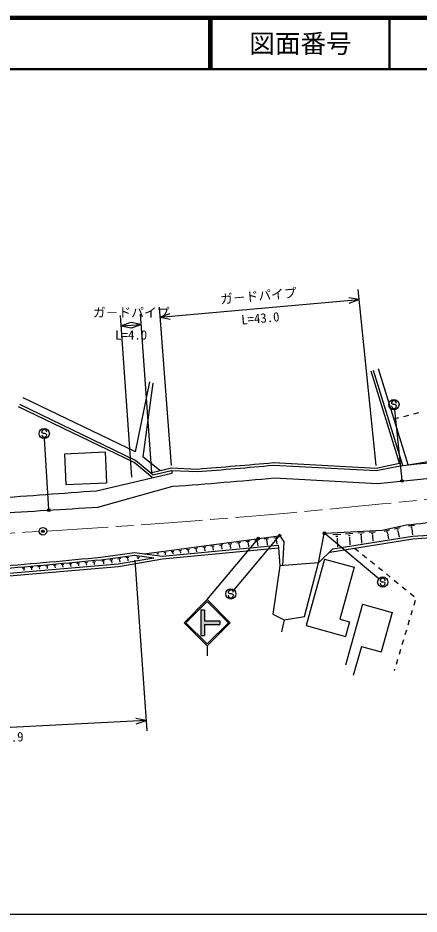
# Model space of a CAD drawing. Units: millimetres on the paper. Extents: x 40 to 680, y 20 to 380.
# Drawn here: x 471.4 to 549.8, y 205 to 380 of the extents above; entities that cross this region are included whole.
import ezdxf
from ezdxf.enums import TextEntityAlignment as Align

# ---------------------------------------------------------------- set-up
doc = ezdxf.new("R2010")
doc.units = ezdxf.units.MM
doc.header["$PDMODE"] = 32
doc.header["$PDSIZE"] = 0.5
doc.linetypes.add('CHAIN', pattern=[18.5, 12, -1.5, 3.5, -1.5])
for name, color, linetype, lineweight in [('S-BGD', 7, 'Continuous', 25), ('S-BMK', 2, 'CHAIN', 13), ('S-BMK-SRVR', 3, 'Continuous', 25), ('S-STR-STRC', 7, 'Continuous', 25), ('S-TTL', 2, 'Continuous', 140), ('S-TTL-BAND', 7, 'Continuous', 25), ('S-TTL-LINE', 7, 'Continuous', 50)]:
    doc.layers.add(name, color=color, linetype=linetype, lineweight=lineweight)
doc.layers.add('S-TTL-TXT', color=7, linetype='Continuous')
doc.styles.add('@ＭＳ ゴシック', font='')
doc.styles.add('ＭＳ ゴシック', font='')
doc.styles.get('@ＭＳ ゴシック').set_extended_font_data('@MS Gothic')
doc.styles.get('ＭＳ ゴシック').set_extended_font_data('MS Gothic')

msp = doc.modelspace()

# ---------------------------------------------------------------- hatches: boundary and pattern name
at = {"layer": 'S-STR-STRC'}
msp.add_hatch(color=256, dxfattribs=at).paths.add_polyline_path([(507.138, 264.404), (507.888, 264.404), (507.888, 262.279), (510.888, 262.279), (510.888, 261.529), (507.888, 261.529), (507.888, 259.404), (507.138, 259.404)])

# ---------------------------------------------------------------- linework, layer by layer
at = {"layer": 'S-BGD'}
for p, q in [((545.969, 293.025), (540.43, 311.008)), ((546.624, 292.598), (540.908, 311.155)), ((547.637, 292.705), (541.863, 311.45)), ((494.379, 295.239), (497.166, 308.957)), ((497.75, 308.685), (495.828, 294.32)), ((494.379, 295.239), (472.418, 305.834)), ((494.096, 293.154), (471.549, 304.033)), ((494.367, 293.579), (471.766, 304.483)), ((548.745, 302.674), (549.716, 302.915)), ((544.863, 301.711), (545.834, 301.951)), ((546.804, 302.192), (547.775, 302.433)), ((547.637, 292.705), (570.625, 296.764)), ((480.492, 294.894), (488.484, 295.236)), ((480.492, 294.894), (480.748, 288.9)), ((488.484, 295.236), (488.74, 289.241)), ((499.147, 291.597), (495.828, 294.32)), ((497.668, 290.223), (494.096, 293.154)), ((497.794, 290.766), (494.367, 293.579)), ((521.314, 293.155), (541.373, 292.108)), ((521.324, 292.654), (541.41, 291.606)), ((541.373, 292.108), (545.969, 293.025)), ((541.41, 291.606), (546.117, 292.545)), ((486.795, 287.673), (501.506, 291.123)), ((497.308, 291.166), (501.399, 292.125)), ((497.794, 290.766), (501.392, 291.61)), ((501.399, 292.125), (506.459, 291.908)), ((501.468, 291.622), (506.468, 291.407)), ((501.468, 291.622), (501.506, 291.123)), ((480.748, 288.9), (488.74, 289.241)), ((521.545, 290.164), (541.668, 289.069)), ((487.007, 284.48), (501.703, 288.531)), ((542.595, 279.966), (547.328, 281.008)), ((542.955, 279.789), (543.989, 280.017)), ((544.98, 280.235), (546.073, 280.476)), ((545.45, 280.052), (545.723, 280.112)), ((547.697, 280.797), (548.871, 280.926)), ((548.169, 280.552), (548.463, 280.584)), ((548.312, 280.271), (548.385, 280.279)), ((548.348, 280.275), (548.484, 279.038)), ((496.085, 275.336), (522.396, 278.888)), ((519.534, 278.25), (520.391, 278.365)), ((521.391, 278.5), (522.285, 278.621)), ((521.756, 278.322), (521.98, 278.352)), ((522.63, 278.785), (523.388, 277.696)), ((530.127, 273.595), (531.264, 279.223)), ((531.443, 279.378), (542.595, 279.966)), ((532.326, 275.695), (548.545, 278.29)), ((532.949, 279.118), (534.468, 279.212)), ((532.962, 276.303), (548.488, 278.788)), ((533.542, 278.774), (533.922, 278.797)), ((533.708, 278.403), (533.803, 278.409)), ((533.755, 278.406), (533.861, 276.699)), ((535.429, 279.272), (536.828, 279.359)), ((535.976, 278.955), (536.325, 278.976)), ((536.128, 278.613), (536.216, 278.618)), ((536.172, 278.616), (536.267, 277.084)), ((537.793, 279.418), (539.077, 279.498)), ((538.294, 279.127), (538.615, 279.147)), ((538.434, 278.813), (538.515, 278.818)), ((538.474, 278.816), (538.559, 277.451)), ((540.044, 279.558), (541.219, 279.63)), ((540.503, 279.291), (540.796, 279.309)), ((540.631, 279.004), (540.704, 279.009)), ((540.668, 279.006), (540.742, 277.8)), ((543.4, 279.616), (543.658, 279.673)), ((543.553, 279.379), (543.618, 279.393)), ((543.586, 279.386), (543.826, 278.294)), ((545.613, 279.802), (545.681, 279.817)), ((545.647, 279.809), (545.907, 278.627)), ((548.488, 278.788), (561.221, 279.65)), ((548.545, 278.29), (560.974, 279.132)), ((499.649, 274.377), (522.306, 276.525)), ((499.657, 274.88), (522.259, 277.022)), ((507.519, 276.628), (508.138, 276.711)), ((507.772, 276.504), (507.927, 276.525)), ((509.135, 276.846), (509.786, 276.934)), ((509.401, 276.716), (509.564, 276.738)), ((509.484, 276.562), (509.525, 276.567)), ((509.504, 276.564), (509.571, 276.071)), ((510.783, 277.068), (511.467, 277.161)), ((511.063, 276.932), (511.233, 276.955)), ((511.15, 276.77), (511.192, 276.776)), ((511.171, 276.773), (511.244, 276.229)), ((512.464, 277.295), (513.181, 277.392)), ((512.758, 277.152), (512.937, 277.177)), ((512.849, 276.982), (512.894, 276.988)), ((512.871, 276.985), (512.952, 276.391)), ((514.18, 277.527), (514.931, 277.628)), ((514.486, 277.377), (514.674, 277.402)), ((514.582, 277.199), (514.629, 277.205)), ((514.606, 277.202), (514.693, 276.556)), ((515.929, 277.763), (516.715, 277.869)), ((516.25, 277.606), (516.447, 277.633)), ((516.35, 277.42), (516.399, 277.427)), ((516.375, 277.423), (516.469, 276.725)), ((517.713, 278.004), (518.535, 278.115)), ((518.049, 277.84), (518.254, 277.868)), ((518.154, 277.645), (518.205, 277.652)), ((518.179, 277.649), (518.281, 276.896)), ((519.884, 278.079), (520.099, 278.108)), ((519.994, 277.875), (520.047, 277.883)), ((520.02, 277.879), (520.129, 277.071)), ((521.87, 278.11), (521.926, 278.117)), ((521.898, 278.114), (522.015, 277.25)), ((522.259, 277.022), (522.306, 276.525)), ((522.306, 276.525), (522.563, 273.014)), ((523.388, 277.696), (523.077, 273.054)), ((487.629, 274.699), (494.165, 275.582)), ((487.686, 274.202), (494.167, 275.077)), ((494.165, 275.582), (499.657, 274.88)), ((494.167, 275.077), (497.957, 274.593)), ((494.66, 274.762), (495.16, 274.698)), ((498.564, 275.419), (498.891, 275.463)), ((498.698, 275.354), (498.779, 275.365)), ((498.739, 275.276), (498.76, 275.279)), ((498.75, 275.277), (498.755, 275.239)), ((499.904, 275.6), (500.371, 275.663)), ((500.095, 275.506), (500.212, 275.522)), ((500.155, 275.395), (500.184, 275.399)), ((500.169, 275.397), (500.198, 275.182)), ((501.367, 275.797), (501.864, 275.864)), ((501.57, 275.698), (501.694, 275.715)), ((501.633, 275.58), (501.664, 275.584)), ((501.649, 275.582), (501.684, 275.323)), ((502.86, 275.999), (503.386, 276.07)), ((503.075, 275.894), (503.206, 275.911)), ((503.142, 275.769), (503.175, 275.773)), ((503.158, 275.771), (503.199, 275.467)), ((504.382, 276.204), (504.938, 276.279)), ((504.609, 276.093), (504.748, 276.112)), ((504.68, 275.961), (504.715, 275.966)), ((504.698, 275.963), (504.745, 275.613)), ((505.935, 276.414), (506.522, 276.493)), ((506.175, 276.297), (506.322, 276.317)), ((506.25, 276.157), (506.287, 276.162)), ((506.268, 276.16), (506.322, 275.763)), ((507.851, 276.357), (507.889, 276.363)), ((507.87, 276.36), (507.93, 275.915)), ((530.127, 273.595), (532.962, 276.303)), ((537.171, 276.47), (537.948, 275.841)), ((538.725, 275.211), (539.502, 274.582)), ((439.79, 269.024), (490.984, 273.393)), ((476.83, 272.997), (477.358, 273.043)), ((478.354, 273.131), (478.883, 273.177)), ((478.564, 273.016), (478.697, 273.028)), ((479.88, 273.265), (480.411, 273.312)), ((480.091, 273.15), (480.223, 273.161)), ((480.152, 273.021), (480.185, 273.024)), ((480.169, 273.023), (480.195, 272.724)), ((481.407, 273.399), (481.941, 273.446)), ((481.619, 273.284), (481.752, 273.295)), ((481.681, 273.155), (481.714, 273.158)), ((481.697, 273.156), (481.724, 272.854)), ((482.937, 273.534), (483.472, 273.581)), ((483.149, 273.418), (483.283, 273.429)), ((483.211, 273.288), (483.245, 273.291)), ((483.228, 273.29), (483.255, 272.985)), ((484.469, 273.668), (485.006, 273.716)), ((484.682, 273.552), (484.816, 273.564)), ((484.744, 273.422), (484.777, 273.425)), ((484.761, 273.424), (484.788, 273.116)), ((486.002, 273.803), (486.541, 273.851)), ((486.216, 273.686), (486.351, 273.698)), ((486.278, 273.556), (486.312, 273.559)), ((486.295, 273.558), (486.323, 273.246)), ((487.813, 273.967), (488.354, 274.04)), ((488.034, 273.859), (488.169, 273.878)), ((488.103, 273.731), (488.137, 273.735)), ((488.12, 273.733), (488.164, 273.403)), ((489.352, 274.175), (489.931, 274.253)), ((489.588, 274.06), (489.733, 274.079)), ((489.662, 273.922), (489.698, 273.927)), ((489.68, 273.925), (489.733, 273.537)), ((490.929, 274.388), (491.543, 274.471)), ((490.984, 273.393), (497.957, 274.593)), ((491.048, 272.897), (499.649, 274.377)), ((491.18, 274.265), (491.334, 274.286)), ((491.258, 274.12), (491.297, 274.125)), ((491.278, 274.122), (491.334, 273.707)), ((492.529, 274.604), (493.114, 274.683)), ((492.768, 274.487), (492.914, 274.507)), ((492.843, 274.348), (492.879, 274.353)), ((492.861, 274.351), (492.911, 273.979)), ((494.237, 274.08), (496.579, 240.774)), ((494.831, 274.613), (494.957, 274.597)), ((494.878, 274.48), (494.855, 274.302)), ((494.862, 274.482), (494.894, 274.478)), ((522.563, 273.014), (521.244, 263.586)), ((530.127, 273.595), (522.563, 273.014)), ((527.373, 263.112), (530.127, 273.595)), ((531.32, 274.337), (527.696, 261.333)), ((531.32, 274.337), (537.1, 272.727)), ((540.279, 273.952), (541.056, 273.323)), ((440.216, 268.559), (491.048, 272.897)), ((472.271, 272.596), (472.792, 272.642)), ((472.478, 272.483), (472.608, 272.494)), ((472.538, 272.357), (472.571, 272.36)), ((472.555, 272.358), (472.58, 272.074)), ((473.789, 272.729), (474.312, 272.776)), ((473.997, 272.616), (474.127, 272.627)), ((474.057, 272.489), (474.09, 272.492)), ((474.074, 272.491), (474.099, 272.203)), ((475.309, 272.863), (475.834, 272.909)), ((475.517, 272.749), (475.649, 272.761)), ((475.578, 272.622), (475.611, 272.625)), ((475.594, 272.624), (475.62, 272.333)), ((477.04, 272.882), (477.172, 272.894)), ((477.101, 272.755), (477.134, 272.758)), ((477.117, 272.756), (477.143, 272.463)), ((478.625, 272.888), (478.659, 272.891)), ((478.642, 272.89), (478.668, 272.593)), ((537.1, 272.727), (534.281, 262.612)), ((541.833, 272.693), (542.61, 272.064)), ((543.387, 271.434), (544.164, 270.805)), ((544.941, 270.175), (545.718, 269.546)), ((546.495, 268.916), (547.272, 268.287)), ((548.049, 267.657), (548.826, 267.028)), ((549.012, 266.216), (548.726, 265.258)), ((538.727, 265.526), (535.409, 253.621)), ((538.727, 265.526), (544.506, 263.915)), ((548.44, 264.299), (548.154, 263.341)), ((521.244, 263.586), (523.435, 262.491)), ((523.435, 262.491), (527.373, 263.112)), ((534.281, 262.612), (536.208, 262.075)), ((544.506, 263.915), (542.359, 256.209)), ((523.435, 262.491), (522.932, 260.127)), ((527.696, 261.333), (535.403, 259.185)), ((536.208, 262.075), (535.403, 259.185)), ((547.868, 262.383), (547.582, 261.425)), ((547.296, 260.467), (547.01, 259.508)), ((538.506, 257.282), (536.914, 251.57)), ((538.506, 257.282), (542.359, 256.209)), ((546.724, 258.55), (546.438, 257.592)), ((546.152, 256.634), (545.866, 255.676)), ((545.579, 254.717), (545.293, 253.759)), ((545.007, 252.801), (544.928, 252.536)), ((496.439, 242.769), (440.932, 240.03)), ((496.439, 242.769), (494.484, 243.191)), ((494.535, 242.157), (496.439, 242.769))]:
    msp.add_line(p, q, dxfattribs=at)
for centre, radius, start, end in [((384.932, 1828.214), 1544.105, 275.99187, 276.96582), ((384.932, 1828.214), 1541.105, 274.52289, 275.07713), ((384.932, 1828.214), 1541.605, 274.52175, 275.07582), ((384.932, 1828.214), 1547.105, 275.81457, 276.96582), ((384.932, 1828.214), 1544.105, 274.33707, 275.07582), ((-26.43, 7251.914), 6983.126, 274.0514, 274.21476), ((384.932, 1828.214), 1547.105, 273.04425, 273.783), ((384.932, 1828.214), 1555.705, 275.99187, 276.52747), ((338.603, 1824.061), 1556.512, 274.75501, 275.49409), ((338.603, 1824.061), 1557.012, 274.75503, 275.49444)]:
    msp.add_arc(centre, radius, start, end, dxfattribs=at)
at = {"layer": 'S-BMK'}
for start, end in [(273.40439, 276.93811), (272.5456, 273.34899)]:
    msp.add_arc((384.932, 1828.214), 1551.155, start, end, dxfattribs=at)
at = {"layer": 'S-BMK-SRVR'}
msp.add_circle((476.295, 279.752), 0.75, dxfattribs=at)
msp.add_point((476.295, 279.752), dxfattribs=at)
at = {"layer": 'S-STR-STRC'}
for p, q in [((537.808, 326.975), (541.308, 292.601)), ((499.2, 321.538), (538.01, 324.986)), ((538.01, 324.986), (536.04, 325.33)), ((536.132, 324.299), (538.01, 324.986)), ((497.596, 291.22), (495.37, 322.14)), ((501.393, 292.619), (499.048, 323.533)), ((501.078, 322.225), (499.2, 321.538)), ((493.702, 290.307), (491.43, 321.857)), ((493.463, 320.517), (491.573, 319.862)), ((495.513, 320.145), (493.549, 320.523)), ((499.2, 321.538), (501.17, 321.194)), ((491.573, 319.862), (495.513, 320.145)), ((491.573, 319.862), (493.538, 319.484)), ((493.623, 319.49), (495.513, 320.145)), ((544.469, 304.62), (544.37, 304.738)), ((544.714, 304.48), (544.469, 304.62)), ((545.015, 304.478), (544.714, 304.48)), ((544.969, 303.485), (546.414, 289.71)), ((545.26, 304.366), (545.015, 304.478)), ((545.366, 304.23), (545.26, 304.366)), ((476.161, 298.992), (476.062, 299.11)), ((476.406, 298.852), (476.161, 298.992)), ((476.707, 298.85), (476.406, 298.852)), ((477.445, 284.028), (476.616, 297.853)), ((476.952, 298.738), (476.707, 298.85)), ((477.058, 298.602), (476.952, 298.738)), ((513.656, 268.287), (522.448, 278.793)), ((541.915, 270.481), (531.408, 279.274)), ((508.388, 266.403), (518.286, 278.231)), ((542.286, 269.98), (542.187, 270.098)), ((542.531, 269.841), (542.286, 269.98)), ((542.832, 269.838), (542.531, 269.841)), ((543.077, 269.726), (542.832, 269.838)), ((543.183, 269.59), (543.077, 269.726)), ((512.619, 267.661), (512.519, 267.779)), ((503.888, 261.903), (508.388, 266.403)), ((504.242, 261.904), (508.388, 266.05)), ((512.888, 261.903), (508.388, 266.403)), ((512.534, 261.903), (508.388, 266.05)), ((512.864, 267.521), (512.619, 267.661)), ((513.165, 267.519), (512.864, 267.521)), ((513.41, 267.407), (513.165, 267.519)), ((513.516, 267.271), (513.41, 267.407)), ((507.138, 264.404), (507.138, 259.404)), ((507.138, 264.404), (507.888, 264.404)), ((507.888, 264.404), (507.888, 262.279)), ((503.888, 261.903), (508.388, 257.403)), ((504.242, 261.904), (508.388, 257.757)), ((507.888, 262.279), (510.888, 262.279)), ((507.888, 261.529), (510.888, 261.529)), ((507.888, 261.529), (507.888, 259.404)), ((508.388, 257.403), (512.888, 261.903)), ((508.388, 257.757), (512.534, 261.903)), ((510.888, 262.279), (510.888, 261.529)), ((507.138, 259.404), (507.888, 259.404)), ((508.388, 257.403), (508.388, 255.403))]:
    msp.add_line(p, q, dxfattribs=at)
for centre, radius in [((544.864, 304.479), 1), ((476.557, 298.851), 1), ((546.43, 289.561), 0.15), ((546.43, 289.561), 0.12), ((546.43, 289.561), 0.09), ((546.43, 289.561), 0.06), ((546.43, 289.561), 0.03), ((477.454, 283.878), 0.15), ((477.454, 283.878), 0.12), ((477.454, 283.878), 0.09), ((477.454, 283.878), 0.06), ((477.454, 283.878), 0.03), ((518.382, 278.347), 0.15), ((518.382, 278.347), 0.12), ((518.382, 278.347), 0.09), ((518.382, 278.347), 0.06), ((518.382, 278.347), 0.03), ((522.545, 278.908), 0.15), ((522.545, 278.908), 0.12), ((522.545, 278.908), 0.09), ((522.545, 278.908), 0.06), ((522.545, 278.908), 0.03), ((531.293, 279.37), 0.15), ((531.293, 279.37), 0.12), ((531.293, 279.37), 0.09), ((531.293, 279.37), 0.06), ((531.293, 279.37), 0.03), ((542.682, 269.84), 1), ((513.014, 267.52), 1)]:
    msp.add_circle(centre, radius, dxfattribs=at)
for centre, start, end in [((544.869, 304.734), 359.55488, 179.55488), ((544.866, 304.234), 179.55488, 359.55488), ((476.562, 299.106), 359.55488, 179.55488), ((476.558, 298.606), 179.55488, 359.55488), ((542.683, 269.594), 179.55488, 359.55488), ((542.687, 270.094), 359.55488, 179.55488), ((513.019, 267.775), 359.55488, 179.55488), ((513.016, 267.275), 179.55488, 359.55488)]:
    msp.add_arc(centre, 0.5, start, end, dxfattribs=at)
for p in [(546.43, 289.561), (477.454, 283.878), (518.382, 278.347), (522.545, 278.908), (531.293, 279.37)]:
    msp.add_point(p, dxfattribs=at)
at = {"layer": 'S-TTL'}
msp.add_line((680, 380), (40, 380), dxfattribs=at)
at = {"layer": 'S-TTL-BAND'}
msp.add_line((40, 205), (579, 205), dxfattribs=at)
at = {"layer": 'S-TTL-LINE'}
for p, q in [((508.747, 380), (508.747, 370)), ((509.247, 380), (509.247, 370)), ((543.997, 380), (543.997, 370)), ((40, 370), (680, 370))]:
    msp.add_line(p, q, dxfattribs=at)

# ---------------------------------------------------------------- texts
at = {"layer": 'S-BGD', "style": '@ＭＳ ゴシック'}
msp.add_text('L=53.9', height=1.833, rotation=2.825, dxfattribs=at).set_placement((468.735, 240.401), align=Align.TOP_CENTER)
at = {"layer": 'S-STR-STRC', "style": 'ＭＳ ゴシック'}
for rotation, p in [(5.076, (518.517, 324.258)), (359.896, (493.545, 321.004))]:
    msp.add_text('ガ－ドパイプ', height=1.833, rotation=rotation, dxfattribs=at).set_placement(p, align=Align.BOTTOM_CENTER)
at = {"layer": 'S-STR-STRC', "style": '@ＭＳ ゴシック'}
for s, rotation, p in [('L=43.0', 5.076, (518.693, 322.266)), ('L=4.0', 359.896, (493.542, 319.004))]:
    msp.add_text(s, height=1.833, rotation=rotation, dxfattribs=at).set_placement(p, align=Align.TOP_CENTER)
at = {"layer": 'S-TTL-TXT', "style": 'ＭＳ ゴシック'}
msp.add_text('図面番号', height=3.666, dxfattribs=at).set_placement((526.622, 375), align=Align.MIDDLE_CENTER)

doc.saveas('drawing.dxf')
